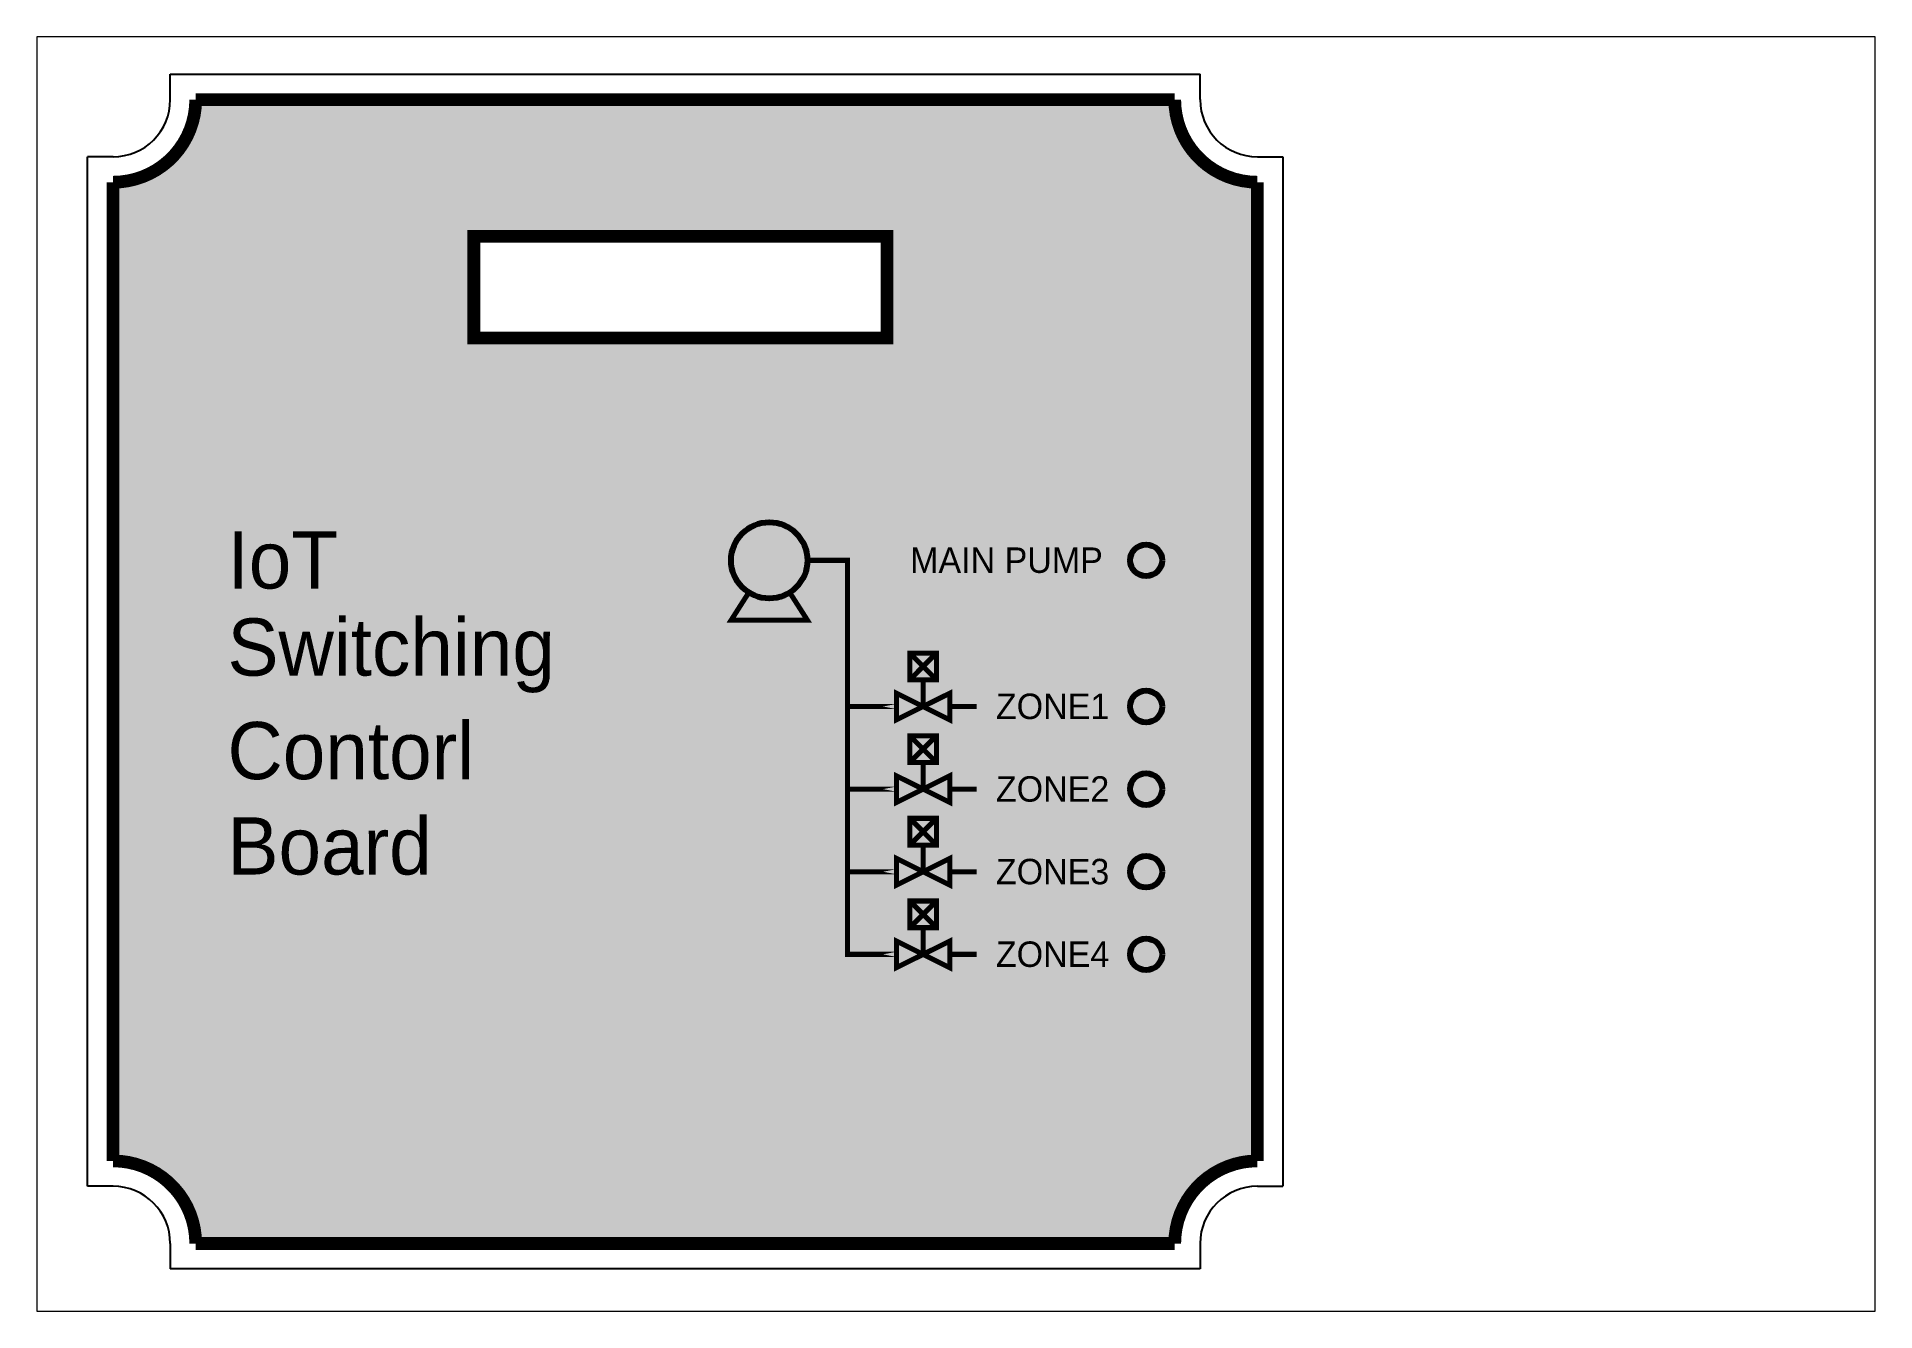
# Paper-space layout 'StickerA4 (20x20)' of a CAD drawing. Header units: millimetres. Extents: x 0 to 290, y 1 to 202.
# The model-space entities are those that its viewports show. They can reach past a viewport. Long polylines and large blocks are cut down to what shows.
import ezdxf

# ---------------------------------------------------------------- set-up
doc = ezdxf.new("R2010")
doc.units = ezdxf.units.MM
doc.header["$LTSCALE"] = 0.5
for name, color, linetype in [('Background', 160, 'Continuous'), ('Boarder', 7, 'Continuous'), ('Cutout', 6, 'Continuous')]:
    doc.layers.add(name, color=color, linetype=linetype)
doc.styles.add('ATTR', font='romans.shx', dxfattribs={"width": 0.8, "height": 1.2})
doc.styles.add('style1', font='ARLRDBD.TTF')

# ---------------------------------------------------------------- blocks, each defined once
blk = doc.blocks.new('ValveSymbol')
at = {"const_width": 1}
for points in [[(-2.62, 10.5), (2.62, 5.25)], [(-2.62, 5.25), (2.62, 10.5)], [(0, 0), (0, 5.25)], [(5.25, 0), (10.5, 0)]]:
    blk.add_lwpolyline(points, dxfattribs=at)
for points in [[(-2.62, 5.25), (-2.62, 10.5), (2.62, 10.5), (2.62, 5.25)], [(-5.25, 0), (-10.5, 0)], [(5.25, -2.62), (5.25, 2.62), (-5.25, -2.62), (-5.25, 2.62)]]:
    blk.add_lwpolyline(points, close=True, dxfattribs=at)
at = {"style": 'ATTR', "width": 0.8, "flags": 9}
blk.add_attdef('ESTCODE', (-10.5, 0), '', height=0.000042, dxfattribs=at)

msp = doc.modelspace()

# ---------------------------------------------------------------- hatches: boundary and pattern name
at = {"layer": 'Background'}
h = msp.add_hatch(color=160, dxfattribs=at)
h.paths.add_polyline_path([(634.1, 811.23, -0.414214), (621.1, 824.23), (467.1, 824.23, -0.414214), (454.1, 811.23), (454.1, 657.23, -0.414214), (467.1, 644.23), (621.1, 644.23, -0.414214), (634.1, 657.23)])
h.paths.add_polyline_path([(510.85, 786.73), (510.85, 802.73), (575.85, 802.73), (575.85, 786.73)], flags=16)

# ---------------------------------------------------------------- linework, layer by layer
at = {"const_width": 0.8}
for points in [[(573.12, 689.73), (569.61, 689.73), (569.61, 751.73), (563.32, 751.73)], [(573.12, 728.73), (569.61, 728.73)], [(573.12, 715.73), (569.61, 715.73)], [(573.12, 702.73), (569.61, 702.73)]]:
    msp.add_lwpolyline(points, dxfattribs=at)
at = {"layer": 'Boarder'}
for p, q in [((463.1, 828.23), (625.1, 828.23)), ((463.1, 824.23), (463.1, 828.23)), ((625.1, 824.23), (625.1, 828.23)), ((450.1, 653.23), (450.1, 815.23)), ((454.1, 815.23), (450.1, 815.23)), ((634.1, 815.23), (638.1, 815.23)), ((638.1, 815.23), (638.1, 653.23)), ((454.1, 653.23), (450.1, 653.23)), ((634.1, 653.23), (638.1, 653.23)), ((463.1, 644.23), (463.1, 640.23)), ((625.1, 644.23), (625.1, 640.23)), ((625.1, 640.23), (463.1, 640.23))]:
    msp.add_line(p, q, dxfattribs=at)
at = {"layer": 'Boarder', "const_width": 2}
msp.add_lwpolyline([(467.1, 824.23), (621.1, 824.23, 0.414214), (634.1, 811.23), (634.1, 657.23, 0.414214), (621.1, 644.23), (467.1, 644.23, 0.414214), (454.1, 657.23), (454.1, 811.23, 0.414214)], format="xyb", close=True, dxfattribs=at)
msp.add_lwpolyline([(510.85, 802.73), (575.85, 802.73), (575.85, 786.73), (510.85, 786.73)], close=True, dxfattribs=at)
at = {"layer": 'Boarder', "const_width": 0.8}
msp.add_lwpolyline([(560.54, 746.67), (563.32, 742.31), (551.32, 742.31), (554.1, 746.67)], dxfattribs=at)
at = {"layer": 'Boarder', "lineweight": 80}
msp.add_circle((557.32, 751.73), 6, dxfattribs=at)
at = {"layer": 'Boarder'}
for centre, start, end in [((454.1, 824.23), 270, 0), ((634.1, 824.23), 180, 270), ((454.1, 644.23), 0, 90), ((634.1, 644.23), 90, 180)]:
    msp.add_arc(centre, 9, start, end, dxfattribs=at)
at = {"layer": 'Cutout', "color": 7, "lineweight": 80}
for centre in [(616.6, 751.73), (616.6, 728.73), (616.6, 715.73), (616.6, 702.73), (616.6, 689.73)]:
    msp.add_circle(centre, 2.5, dxfattribs=at)

# ---------------------------------------------------------------- block references
at = {"layer": 'Boarder', "xscale": 0.8, "yscale": 0.8, "zscale": 0.8}
for p in [(581.52, 728.73), (581.52, 715.73), (581.52, 702.73), (581.52, 689.73)]:
    msp.add_blockref('ValveSymbol', p, dxfattribs=at)

# ---------------------------------------------------------------- texts
at = {"layer": 'Boarder', "lineweight": 30, "attachment_point": 4, "style": 'style1'}
for s, width, insert, char_height in [('{\\C30;I}oT', 50.4225, (472.1, 751.73), 9), ('MAIN PUMP', 33.3682, (579.48, 751.73), 4), ('{\\C30;S}witching', 50.4225, (472.1, 736.73), 9), ('ZONE1', 20.9802, (592.97, 728.73), 4), ('{\\C30;C}ontorl', 50.4225, (472.1, 721.73), 9), ('ZONE2', 20.9802, (592.97, 715.73), 4), ('{\\C30;B}oard', 50.4225, (472.1, 706.73), 9), ('ZONE3', 20.9802, (592.97, 702.73), 4), ('ZONE4', 20.9802, (592.97, 689.73), 4)]:
    msp.add_mtext_dynamic_manual_height_columns(s, width=width, gutter_width=25, heights=[0], dxfattribs=dict(at, insert=insert, char_height=char_height))

psp = doc.layouts.new('StickerA4 (20x20)')

# ---------------------------------------------------------------- viewports
at = {"layer": 'Defpoints'}
psp.add_viewport(center=(144.98, 101.61), size=(289.19, 200.5462), view_center_point=(586.69, 733.85), view_height=200.5462, dxfattribs=at)

doc.saveas('drawing.dxf')
